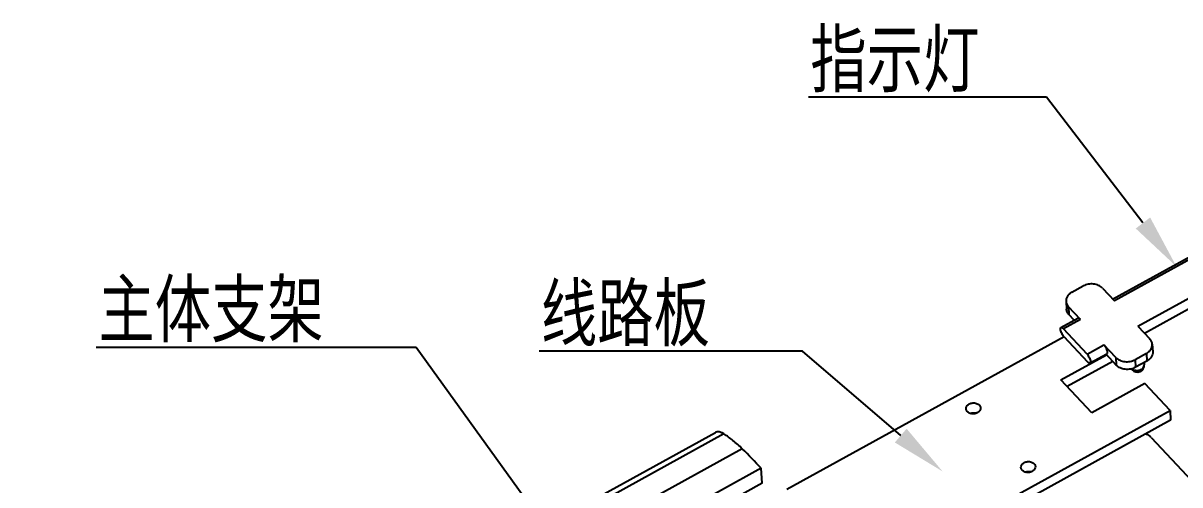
# Model space of a CAD drawing. Header units: millimetres. Extents: x 1514 to 2054, y 119 to 530.
# Drawn here: x 1730.2 to 1814.1, y 336.9 to 370.4 of the extents above; entities that cross this region are included whole.
import ezdxf
from ezdxf import colors
from ezdxf.entities.mleader import LeaderData, LeaderLine
from ezdxf.math import Vec2, Vec3

# ---------------------------------------------------------------- set-up
doc = ezdxf.new("R2010")
doc.units = ezdxf.units.MM
doc.header["$LTSCALE"] = 30.734
doc.layers.get('0').update_dxf_attribs({"linetype": 'CONTINUOUS'})
doc.styles.get("Standard").update_dxf_attribs({"font": 'SIMPLEX.SHX', "width": 0.75})

msp = doc.modelspace()

# ---------------------------------------------------------------- linework, layer by layer
at = {"color": 7}
for p, q in [((1809.257, 350.384), (1818.22, 355.316)), ((1818.409, 355.221), (1809.38, 350.252)), ((1811.087, 348.427), (1820.116, 353.396)), ((1811.564, 347.918), (1820.337, 352.746)), ((1806.3, 350.884), (1807.122, 351.336)), ((1808.512, 351.18), (1809.38, 350.252)), ((1805.871, 350.217), (1805.904, 349.663)), ((1806.048, 349.824), (1806.081, 349.269)), ((1806.916, 348.896), (1806.048, 349.824)), ((1805.5, 348.316), (1806.727, 348.991)), ((1806.916, 348.896), (1805.689, 348.221)), ((1806.472, 348.851), (1806.081, 349.269)), ((1805.731, 347.649), (1785.601, 336.571)), ((1807.396, 346.396), (1805.689, 348.221)), ((1805.721, 347.667), (1807.429, 345.842)), ((1811.087, 348.427), (1811.955, 347.5)), ((1807.396, 346.396), (1808.623, 347.072)), ((1809.491, 346.144), (1808.623, 347.072)), ((1812.132, 347.107), (1812.165, 346.552)), ((1805.498, 344.527), (1808.811, 346.351)), ((1807.617, 345.747), (1808.844, 346.422)), ((1809.524, 345.589), (1808.779, 346.386)), ((1809.491, 346.144), (1809.524, 345.589)), ((1811.703, 346.44), (1810.881, 345.988)), ((1810.881, 345.988), (1810.914, 345.433)), ((1811.703, 346.44), (1811.735, 345.885)), ((1809.265, 345.865), (1805.952, 344.042)), ((1811.735, 345.885), (1810.914, 345.433)), ((1811.539, 345.777), (1811.548, 345.616)), ((1807.738, 342.132), (1805.498, 344.527)), ((1811.594, 344.254), (1807.738, 342.132)), ((1813.423, 342.298), (1811.594, 344.254)), ((1771.278, 319.106), (1813.423, 342.298)), ((1813.423, 342.298), (1813.465, 341.586)), ((1813.465, 341.586), (1771.32, 318.394)), ((1754.145, 326.242), (1780.43, 340.706)), ((1781.039, 340.595), (1754.754, 326.131)), ((1812.056, 340.35), (1816.779, 335.301)), ((1782.373, 339.517), (1756.089, 325.053)), ((1783.75, 338.106), (1757.466, 323.643)), ((1783.815, 337.014), (1783.75, 338.106)), ((1783.815, 337.014), (1775.669, 332.531))]:
    msp.add_line(p, q, dxfattribs=at)
for centre, radius, start, end in [((1811.051, 345.588), 0.502, 211.74081, 223.06767), ((1811.049, 345.587), 0.5, 223.09234, 3.37587), ((1799.212, 341.519), 0.622, 73.96571, 76.50696), ((1750.645, 307.154), 45.321, 43.07524, 45.56749), ((1803.195, 337.261), 0.622, 73.96571, 76.50696)]:
    msp.add_arc(centre, radius, start, end, dxfattribs=at)
for points, knots in [([(1808.512, 351.18), (1808.434, 351.264), (1808.284, 351.366), (1808.057, 351.447), (1807.805, 351.495), (1807.48, 351.482), (1807.233, 351.397), (1807.122, 351.336)], [0, 0, 0, 0, 0.230437, 0.354893, 0.483594, 0.745386, 1, 1, 1, 1]), ([(1806.3, 350.884), (1806.234, 350.847), (1806.111, 350.762), (1805.968, 350.599), (1805.882, 350.413), (1805.867, 350.281), (1805.871, 350.217)], [0, 0, 0, 0, 0.274495, 0.530698, 0.770351, 1, 1, 1, 1]), ([(1805.871, 350.217), (1805.873, 350.182), (1805.884, 350.111), (1805.933, 349.972), (1805.997, 349.879), (1806.048, 349.824)], [0, 0, 0, 0, 0.242365, 0.488162, 1, 1, 1, 1]), ([(1806.081, 349.269), (1806.03, 349.324), (1805.965, 349.417), (1805.917, 349.556), (1805.906, 349.627), (1805.904, 349.663)], [0, 0, 0, 0, 0.511838, 0.757635, 1, 1, 1, 1]), ([(1806.916, 348.896), (1806.898, 348.915), (1806.865, 348.947), (1806.82, 348.979), (1806.786, 348.993), (1806.764, 348.999), (1806.744, 348.998), (1806.733, 348.994), (1806.727, 348.991)], [0, 0, 0, 0, 0.34354, 0.622472, 0.736712, 0.835316, 0.921291, 1, 1, 1, 1]), ([(1805.463, 348.202), (1805.462, 348.216), (1805.462, 348.238), (1805.467, 348.267), (1805.474, 348.289), (1805.485, 348.305), (1805.495, 348.313), (1805.5, 348.316)], [0, 0, 0, 0, 0.321571, 0.527335, 0.704567, 0.858876, 1, 1, 1, 1]), ([(1805.721, 347.667), (1805.687, 347.704), (1805.622, 347.788), (1805.544, 347.926), (1805.494, 348.048), (1805.471, 348.14), (1805.464, 348.182), (1805.463, 348.202)], [0, 0, 0, 0, 0.252464, 0.527041, 0.787209, 0.901269, 1, 1, 1, 1]), ([(1805.5, 348.316), (1805.505, 348.319), (1805.517, 348.323), (1805.537, 348.323), (1805.559, 348.318), (1805.593, 348.304), (1805.638, 348.272), (1805.671, 348.24), (1805.689, 348.221)], [0, 0, 0, 0, 0.078709, 0.164684, 0.263288, 0.377528, 0.65646, 1, 1, 1, 1]), ([(1808.881, 346.536), (1808.88, 346.556), (1808.874, 346.598), (1808.85, 346.69), (1808.801, 346.812), (1808.722, 346.95), (1808.658, 347.034), (1808.623, 347.072)], [0, 0, 0, 0, 0.098731, 0.212791, 0.472959, 0.747536, 1, 1, 1, 1]), ([(1811.703, 346.44), (1811.77, 346.476), (1811.892, 346.561), (1812.035, 346.725), (1812.121, 346.91), (1812.136, 347.043), (1812.132, 347.107)], [0, 0, 0, 0, 0.274495, 0.530698, 0.770351, 1, 1, 1, 1]), ([(1812.132, 347.107), (1812.13, 347.142), (1812.119, 347.213), (1812.071, 347.352), (1812.006, 347.445), (1811.955, 347.5)], [0, 0, 0, 0, 0.242365, 0.488162, 1, 1, 1, 1]), ([(1807.396, 346.396), (1807.431, 346.359), (1807.495, 346.274), (1807.574, 346.136), (1807.623, 346.015), (1807.647, 345.923), (1807.653, 345.88), (1807.654, 345.86)], [0, 0, 0, 0, 0.252464, 0.527041, 0.787209, 0.901269, 1, 1, 1, 1]), ([(1808.844, 346.422), (1808.851, 346.426), (1808.868, 346.442), (1808.882, 346.483), (1808.882, 346.516), (1808.881, 346.536)], [0, 0, 0, 0, 0.190543, 0.537029, 1, 1, 1, 1]), ([(1809.491, 346.144), (1809.569, 346.06), (1809.72, 345.958), (1809.946, 345.877), (1810.199, 345.829), (1810.523, 345.841), (1810.771, 345.927), (1810.881, 345.988)], [0, 0, 0, 0, 0.230437, 0.354893, 0.483594, 0.745386, 1, 1, 1, 1]), ([(1812.165, 346.552), (1812.168, 346.488), (1812.154, 346.356), (1812.067, 346.17), (1811.925, 346.007), (1811.802, 345.922), (1811.735, 345.885)], [0, 0, 0, 0, 0.229649, 0.469302, 0.725505, 1, 1, 1, 1]), ([(1807.617, 345.747), (1807.612, 345.744), (1807.6, 345.74), (1807.58, 345.739), (1807.559, 345.745), (1807.525, 345.759), (1807.48, 345.791), (1807.446, 345.823), (1807.429, 345.842)], [0, 0, 0, 0, 0.078709, 0.164684, 0.263288, 0.377528, 0.65646, 1, 1, 1, 1]), ([(1807.654, 345.86), (1807.655, 345.847), (1807.655, 345.825), (1807.65, 345.796), (1807.643, 345.774), (1807.632, 345.757), (1807.622, 345.749), (1807.617, 345.747)], [0, 0, 0, 0, 0.321571, 0.527335, 0.704567, 0.858876, 1, 1, 1, 1]), ([(1810.914, 345.433), (1810.803, 345.372), (1810.556, 345.287), (1810.231, 345.274), (1809.979, 345.322), (1809.752, 345.404), (1809.602, 345.506), (1809.524, 345.589)], [0, 0, 0, 0, 0.254614, 0.516406, 0.645107, 0.769563, 1, 1, 1, 1]), ([(1810.665, 345.335), (1810.7, 345.304), (1810.783, 345.253), (1810.925, 345.211), (1811.079, 345.204), (1811.23, 345.232), (1811.364, 345.293), (1811.471, 345.383), (1811.538, 345.494), (1811.551, 345.577), (1811.548, 345.616)], [0, 0, 0, 0, 0.122988, 0.255076, 0.392345, 0.529359, 0.660762, 0.782782, 0.894729, 1, 1, 1, 1]), ([(1798.617, 342.425), (1798.613, 342.492), (1798.659, 342.642), (1798.775, 342.738), (1798.843, 342.775)], [0, 0, 0, 0, 0.468004, 1, 1, 1, 1]), ([(1798.843, 342.775), (1798.922, 342.819), (1799.103, 342.869), (1799.371, 342.839), (1799.591, 342.71), (1799.661, 342.558), (1799.666, 342.487)], [0, 0, 0, 0, 0.270027, 0.541727, 0.78654, 1, 1, 1, 1]), ([(1799.44, 342.136), (1799.361, 342.093), (1799.18, 342.042), (1798.912, 342.073), (1798.692, 342.202), (1798.622, 342.353), (1798.617, 342.425)], [0, 0, 0, 0, 0.270027, 0.541727, 0.78654, 1, 1, 1, 1]), ([(1799.666, 342.487), (1799.67, 342.419), (1799.624, 342.27), (1799.508, 342.174), (1799.44, 342.136)], [0, 0, 0, 0, 0.468004, 1, 1, 1, 1]), ([(1781.039, 340.595), (1780.981, 340.63), (1780.871, 340.69), (1780.706, 340.744), (1780.557, 340.754), (1780.467, 340.727), (1780.43, 340.706)], [0, 0, 0, 0, 0.313266, 0.577946, 0.801326, 1, 1, 1, 1]), ([(1782.373, 339.517), (1782.155, 339.73), (1781.73, 340.115), (1781.266, 340.454), (1781.039, 340.595)], [0, 0, 0, 0, 0.533483, 1, 1, 1, 1]), ([(1812.056, 340.35), (1812.031, 340.377), (1811.915, 340.484), (1811.772, 340.557), (1811.659, 340.595)], [0, 0, 0, 0, 0.237736, 1, 1, 1, 1]), ([(1802.601, 338.167), (1802.597, 338.234), (1802.642, 338.384), (1802.759, 338.48), (1802.826, 338.517)], [0, 0, 0, 0, 0.468004, 1, 1, 1, 1]), ([(1802.826, 338.517), (1802.905, 338.561), (1803.086, 338.611), (1803.354, 338.581), (1803.574, 338.452), (1803.645, 338.3), (1803.649, 338.229)], [0, 0, 0, 0, 0.270027, 0.541727, 0.78654, 1, 1, 1, 1]), ([(1803.424, 337.878), (1803.344, 337.835), (1803.163, 337.784), (1802.895, 337.815), (1802.676, 337.944), (1802.605, 338.095), (1802.601, 338.167)], [0, 0, 0, 0, 0.270027, 0.541727, 0.78654, 1, 1, 1, 1]), ([(1803.649, 338.229), (1803.653, 338.161), (1803.608, 338.012), (1803.491, 337.916), (1803.424, 337.878)], [0, 0, 0, 0, 0.468004, 1, 1, 1, 1])]:
    msp.add_open_spline(points, degree=3, knots=knots, dxfattribs=at)
for points in [[(1798.94, 342.09), (1799.069, 342.144), (1799.221, 342.156), (1799.357, 342.123)], [(1802.924, 337.832), (1803.052, 337.886), (1803.205, 337.898), (1803.34, 337.865)]]:
    msp.add_open_spline(points, degree=3, dxfattribs=at)

# ---------------------------------------------------------------- leaders
at = {"color": 3}
ml = msp.add_multileader_mtext('Standard', dxfattribs=at)
ml.set_content('{\\fSimSun|b0|i0|c134|p2;指示灯}', color=3)
ml.set_leader_properties()
ml.build(insert=Vec2(0, 0))
ml.multileader.update_dxf_attribs({"text_right_attachment_type": 6, "dogleg_length": 0.36})
ctx = ml.context
ctx.base_point, ctx.plane_origin = Vec3(1785.255, 367.551), Vec3(1768.521, 358.831)
ctx.right_attachment, ctx.text_align_type = 6, 2
notes = []
notes.append((ctx, [(1, (1, 1, 0), (1804.444, 365.029), (-1, 0), 2.856, [(0, [(1813.894, 352.737)], 0, [])])]))
ctx.mtext.insert, ctx.mtext.alignment, ctx.mtext.flow_direction = Vec3(1799.588, 369.829), 3, 5
ml = msp.add_multileader_mtext('Standard', dxfattribs=at)
ml.set_content('{\\fSimSun|b0|i0|c134|p2;主体支架}', color=3)
ml.set_leader_properties()
ml.build(insert=Vec2(0, 0))
ml.multileader.update_dxf_attribs({"text_right_attachment_type": 6, "dogleg_length": 0.36})
ctx = ml.context
ctx.base_point, ctx.plane_origin = Vec3(1733.366, 349.4), Vec3(1748.073, 359.772)
ctx.right_attachment, ctx.text_align_type = 6, 2
notes.append((ctx, [(1, (1, 1, 0), (1758.704, 346.878), (-1, 0), 4.705, [(0, [(1769.231, 332.285)], 0, [])])]))
ctx.mtext.insert, ctx.mtext.alignment, ctx.mtext.flow_direction = Vec3(1751.999, 351.678), 3, 5
ml = msp.add_multileader_mtext('Standard', dxfattribs=at)
ml.set_content('{\\fSimSun|b0|i0|c134|p2;线路板}', color=3)
ml.set_leader_properties()
ml.build(insert=Vec2(0, 0))
ml.multileader.update_dxf_attribs({"text_right_attachment_type": 6, "dogleg_length": 0.36})
ctx = ml.context
ctx.base_point, ctx.plane_origin = Vec3(1765.645, 349.096), Vec3(1796.913, 337.876)
ctx.right_attachment, ctx.text_align_type = 6, 2
notes.append((ctx, [(0, (1, 1, 0), (1786.733, 346.596), (-1, 0), 4.705, [(0, [(1796.913, 337.876)], 0, [])])]))
ctx.mtext.insert, ctx.mtext.alignment, ctx.mtext.flow_direction = Vec3(1780.028, 351.396), 3, 5
for ctx, leaders in notes:
    for number, flags, end, landing, length, lines in leaders:
        leader = LeaderData()
        leader.index, (leader.has_last_leader_line, leader.has_dogleg_vector, leader.attachment_direction) = number, flags
        leader.last_leader_point, leader.dogleg_vector, leader.dogleg_length = Vec3(end), Vec3(landing), length
        for number, points, colour, breaks in lines:
            line = LeaderLine()
            line.index, line.vertices, line.color, line.breaks = number, Vec3.list(points), colors.encode_raw_color(colour), breaks
            leader.lines.append(line)
        ctx.leaders.append(leader)

doc.saveas('drawing.dxf')
